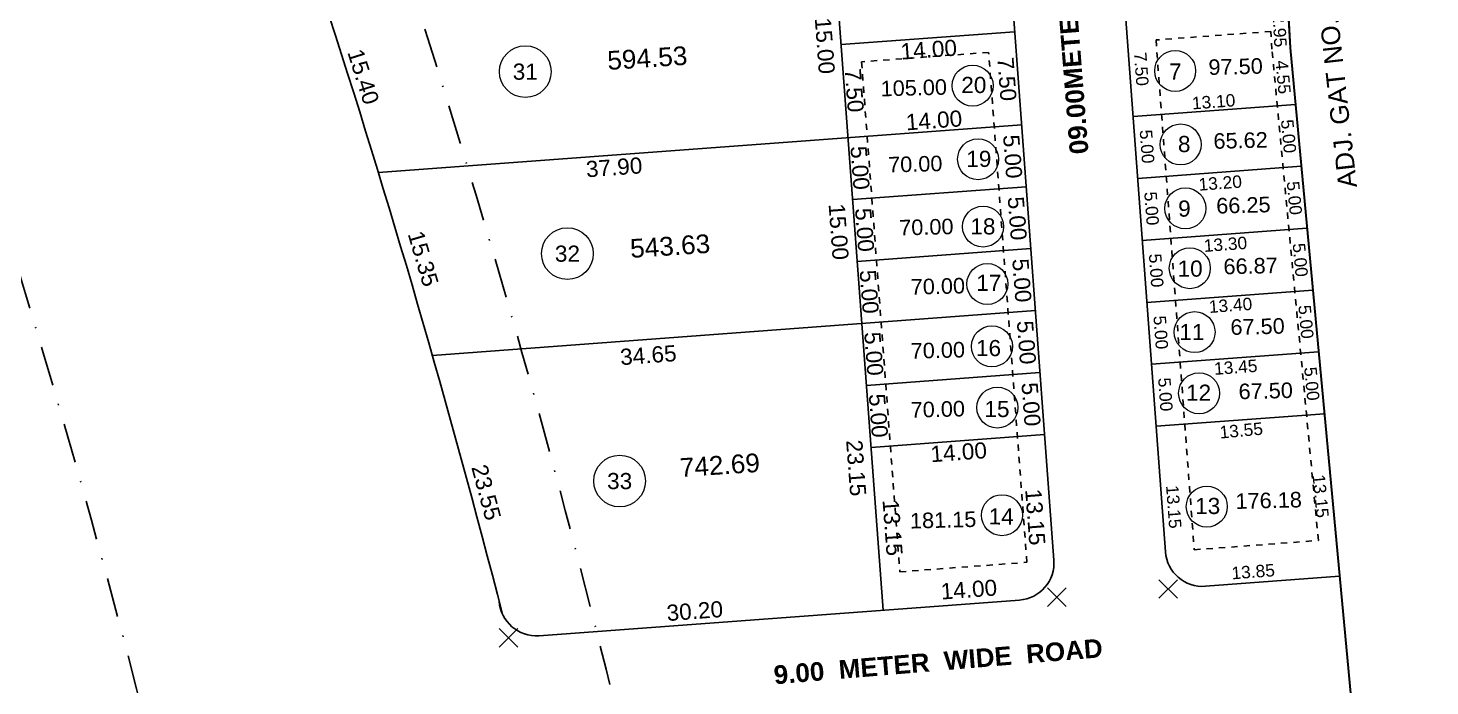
# Model space of a CAD drawing. Header units: millimetres. Extents: x 26213 to 35402, y -1028 to 2462.
# Drawn here: x 35287.1 to 35399.9, y 415.7 to 468.6 of the extents above; entities that cross this region are included whole.
import ezdxf
from ezdxf.enums import TextEntityAlignment as Align

# ---------------------------------------------------------------- set-up
doc = ezdxf.new("R2010")
doc.units = ezdxf.units.MM
doc.header["$PDMODE"] = 3
doc.header["$PDSIZE"] = 0.75
doc.linetypes.add('DASH', pattern=[1, 0.5, -0.5])
doc.linetypes.add('DASHDOT2', pattern=[12.7, 6.35, -3.175, 0, -3.175])
for name, color, linetype in [('adj. gat no', 76, 'Continuous'), ('AREA', 7, 'Continuous'), ('CENTER LINE', 225, 'Continuous'), ('DIMEMSION', 7, 'Continuous'), ('NUMBRING', 162, 'Continuous'), ('POINT', 190, 'Continuous'), ('ROAD', 7, 'Continuous')]:
    doc.layers.add(name, color=color, linetype=linetype)
for name, color, linetype, lineweight in [('CIRCLE', 197, 'Continuous', 30), ('DIM', 7, 'Continuous', 25), ('LAYOUT PLAN', 7, 'Continuous', 25)]:
    doc.layers.add(name, color=color, linetype=linetype, lineweight=lineweight)
doc.styles.get("Standard").update_dxf_attribs({"font": 'arial.ttf'})
doc.dimstyles.new('LAYOUT PLAN', dxfattribs={"dimtxt": 1.3, "dimasz": 1, "dimexe": 0.18, "dimexo": 0.0625, "dimgap": 0.09, "dimtad": 0, "dimrnd": 0.05, "dimzin": 0, "dimdsep": 46, "dimtxsty": 'Standard', "dimcen": 0, "dimse1": 1, "dimse2": 1, "dimsd1": 1, "dimsd2": 1, "dimadec": 0, "dimazin": 0, "dimtfac": 1, "dimtofl": 0, "dimtmove": 0, "dimatfit": 3, "dimfxl": 1, "dimtolj": 1, "dimtzin": 0, "dimarcsym": 0})

# ---------------------------------------------------------------- blocks, each defined once
blk = doc.blocks.new('*D3867')
at = {"layer": 'Defpoints', "color": 0}
for p in [(35388.46, 469.93), (35387.86, 466.96), (35388.62, 467)]:
    blk.add_point(p, dxfattribs=at)
at = {"layer": 'DIMEMSION', "color": 0, "insert": (35387.78, 468.42), "char_height": 1, "attachment_point": 5, "rotation": 273.1209}
blk.add_mtext('\\A1;2.95', dxfattribs=at)
blk = doc.blocks.new('*D3868')
at = {"layer": 'Defpoints', "color": 0}
for p in [(35388.62, 467), (35389.05, 462.46), (35388.27, 462.38)]:
    blk.add_point(p, dxfattribs=at)
at = {"layer": 'DIMEMSION', "color": 0, "insert": (35388.06, 464.65), "char_height": 1, "attachment_point": 5, "rotation": 275.3569}
blk.add_mtext('\\A1;4.55', dxfattribs=at)
blk = doc.blocks.new('*D3869')
at = {"layer": 'Defpoints', "color": 0}
for p in [(35389.05, 462.46), (35388.74, 457.4), (35389.51, 457.48)]:
    blk.add_point(p, dxfattribs=at)
at = {"layer": 'DIMEMSION', "color": 0, "insert": (35388.5, 459.89), "char_height": 1, "attachment_point": 5, "rotation": 275.3569}
blk.add_mtext('\\A1;5.00', dxfattribs=at)
blk = doc.blocks.new('*D3870')
at = {"layer": 'Defpoints', "color": 0}
for p in [(35389.51, 457.48), (35389.2, 452.43), (35389.98, 452.5)]:
    blk.add_point(p, dxfattribs=at)
at = {"layer": 'DIMEMSION', "color": 0, "insert": (35388.97, 454.92), "char_height": 1, "attachment_point": 5, "rotation": 275.3569}
blk.add_mtext('\\A1;5.00', dxfattribs=at)
blk = doc.blocks.new('*D3871')
at = {"layer": 'Defpoints', "color": 0}
for p in [(35389.98, 452.5), (35389.67, 447.45), (35390.45, 447.52)]:
    blk.add_point(p, dxfattribs=at)
at = {"layer": 'DIMEMSION', "color": 0, "insert": (35389.44, 449.94), "char_height": 1, "attachment_point": 5, "rotation": 275.3569}
blk.add_mtext('\\A1;5.00', dxfattribs=at)
blk = doc.blocks.new('*D3872')
at = {"layer": 'Defpoints', "color": 0}
for p in [(35390.45, 447.52), (35390.14, 442.47), (35390.91, 442.54)]:
    blk.add_point(p, dxfattribs=at)
at = {"layer": 'DIMEMSION', "color": 0, "insert": (35389.9, 444.96), "char_height": 1, "attachment_point": 5, "rotation": 275.3569}
blk.add_mtext('\\A1;5.00', dxfattribs=at)
blk = doc.blocks.new('*D3873')
at = {"layer": 'Defpoints', "color": 0}
for p in [(35390.91, 442.54), (35390.6, 437.49), (35391.38, 437.56)]:
    blk.add_point(p, dxfattribs=at)
at = {"layer": 'DIMEMSION', "color": 0, "insert": (35390.37, 439.98), "char_height": 1, "attachment_point": 5, "rotation": 275.3569}
blk.add_mtext('\\A1;5.00', dxfattribs=at)
blk = doc.blocks.new('*D3874')
at = {"layer": 'Defpoints', "color": 0}
for p in [(35389.05, 462.46), (35375.94, 462.18), (35375.99, 461.49)]:
    blk.add_point(p, dxfattribs=at)
at = {"layer": 'DIMEMSION', "color": 0, "insert": (35382.47, 462.67), "char_height": 1, "attachment_point": 5, "rotation": 4.2446}
blk.add_mtext('\\A1;13.10', dxfattribs=at)
blk = doc.blocks.new('*D3875')
at = {"layer": 'Defpoints', "color": 0}
for p in [(35389.51, 457.48), (35376.36, 456.5), (35389.58, 456.62)]:
    blk.add_point(p, dxfattribs=at)
at = {"layer": 'DIMEMSION', "color": 0, "insert": (35383, 456.13), "char_height": 1, "attachment_point": 5, "rotation": 4.2446}
blk.add_mtext('\\A1;13.20', dxfattribs=at)
blk = doc.blocks.new('*D3882')
at = {"layer": 'Defpoints', "color": 0}
for p in [(35389.98, 452.5), (35376.73, 451.52), (35390.04, 451.69)]:
    blk.add_point(p, dxfattribs=at)
at = {"layer": 'DIMEMSION', "color": 0, "insert": (35383.42, 451.2), "char_height": 1, "attachment_point": 5, "rotation": 4.2446}
blk.add_mtext('\\A1;13.30', dxfattribs=at)
blk = doc.blocks.new('*D3883')
at = {"layer": 'Defpoints', "color": 0}
for p in [(35390.45, 447.52), (35377.1, 446.53), (35377.16, 445.79)]:
    blk.add_point(p, dxfattribs=at)
at = {"layer": 'DIMEMSION', "color": 0, "insert": (35383.83, 446.29), "char_height": 1, "attachment_point": 5, "rotation": 4.2446}
blk.add_mtext('\\A1;13.40', dxfattribs=at)
blk = doc.blocks.new('*D3884')
at = {"layer": 'Defpoints', "color": 0}
for p in [(35390.91, 442.54), (35377.47, 441.54), (35390.97, 441.81)]:
    blk.add_point(p, dxfattribs=at)
at = {"layer": 'DIMEMSION', "color": 0, "insert": (35384.25, 441.31), "char_height": 1, "attachment_point": 5, "rotation": 4.2446}
blk.add_mtext('\\A1;13.45', dxfattribs=at)
blk = doc.blocks.new('*D3885')
at = {"layer": 'Defpoints', "color": 0}
for p in [(35391.35, 437.82), (35377.85, 436.56), (35391.45, 436.86)]:
    blk.add_point(p, dxfattribs=at)
at = {"layer": 'DIMEMSION', "color": 0, "insert": (35384.69, 436.22), "char_height": 1, "attachment_point": 5, "rotation": 5.3569}
blk.add_mtext('\\A1;13.55', dxfattribs=at)
blk = doc.blocks.new('*D3886')
at = {"layer": 'Defpoints', "color": 0}
for p in [(35377.85, 436.56), (35378.78, 436.63), (35378.82, 423.46)]:
    blk.add_point(p, dxfattribs=at)
at = {"layer": 'DIMEMSION', "color": 0, "insert": (35379.26, 430.08), "char_height": 1, "attachment_point": 5, "rotation": 274.2446}
blk.add_mtext('\\A1;13.15', dxfattribs=at)
blk = doc.blocks.new('*D3887')
at = {"layer": 'Defpoints', "color": 0}
for p in [(35377.47, 441.54), (35378.41, 441.61), (35377.85, 436.56)]:
    blk.add_point(p, dxfattribs=at)
at = {"layer": 'DIMEMSION', "color": 0, "insert": (35378.59, 439.12), "char_height": 1, "attachment_point": 5, "rotation": 274.2446}
blk.add_mtext('\\A1;5.00', dxfattribs=at)
blk = doc.blocks.new('*D3888')
at = {"layer": 'Defpoints', "color": 0}
for p in [(35377.1, 446.53), (35378.04, 446.6), (35377.47, 441.54)]:
    blk.add_point(p, dxfattribs=at)
at = {"layer": 'DIMEMSION', "color": 0, "insert": (35378.22, 444.11), "char_height": 1, "attachment_point": 5, "rotation": 274.2446}
blk.add_mtext('\\A1;5.00', dxfattribs=at)
blk = doc.blocks.new('*D3889')
at = {"layer": 'Defpoints', "color": 0}
for p in [(35376.73, 451.52), (35377.67, 451.58), (35377.1, 446.53)]:
    blk.add_point(p, dxfattribs=at)
at = {"layer": 'DIMEMSION', "color": 0, "insert": (35377.85, 449.09), "char_height": 1, "attachment_point": 5, "rotation": 274.2446}
blk.add_mtext('\\A1;5.00', dxfattribs=at)
blk = doc.blocks.new('*D3890')
at = {"layer": 'Defpoints', "color": 0}
for p in [(35376.36, 456.5), (35377.3, 456.57), (35376.73, 451.52)]:
    blk.add_point(p, dxfattribs=at)
at = {"layer": 'DIMEMSION', "color": 0, "insert": (35377.48, 454.08), "char_height": 1, "attachment_point": 5, "rotation": 274.2446}
blk.add_mtext('\\A1;5.00', dxfattribs=at)
blk = doc.blocks.new('*D3891')
at = {"layer": 'Defpoints', "color": 0}
for p in [(35375.99, 461.49), (35376.93, 461.56), (35376.36, 456.5)]:
    blk.add_point(p, dxfattribs=at)
at = {"layer": 'DIMEMSION', "color": 0, "insert": (35377.11, 459.06), "char_height": 1, "attachment_point": 5, "rotation": 274.2446}
blk.add_mtext('\\A1;5.00', dxfattribs=at)
blk = doc.blocks.new('*D3892')
at = {"layer": 'Defpoints', "color": 0}
for p in [(35375.44, 468.97), (35376.37, 469.04), (35375.99, 461.49)]:
    blk.add_point(p, dxfattribs=at)
at = {"layer": 'DIMEMSION', "color": 0, "insert": (35376.65, 465.3), "char_height": 1, "attachment_point": 5, "rotation": 274.2446}
blk.add_mtext('\\A1;7.50', dxfattribs=at)
blk = doc.blocks.new('*D3905')
at = {"layer": 'Defpoints', "color": 0}
for p in [(35365.91, 475.78), (35365.56, 468.23), (35366.46, 468.3)]:
    blk.add_point(p, dxfattribs=at)
at = {"layer": 'DIMEMSION', "color": 0, "insert": (35365.28, 471.97), "char_height": 1.3, "attachment_point": 5, "rotation": 274.2446}
blk.add_mtext('\\A1;7.50', dxfattribs=at)
blk = doc.blocks.new('*D3906')
at = {"layer": 'Defpoints', "color": 0}
for p in [(35366.46, 468.3), (35366.11, 460.75), (35367.02, 460.82)]:
    blk.add_point(p, dxfattribs=at)
at = {"layer": 'DIMEMSION', "color": 0, "insert": (35365.84, 464.49), "char_height": 1.3, "attachment_point": 5, "rotation": 274.2446}
blk.add_mtext('\\A1;7.50', dxfattribs=at)
blk = doc.blocks.new('*D3907')
at = {"layer": 'Defpoints', "color": 0}
for p in [(35367.02, 460.82), (35366.48, 455.77), (35367.39, 455.84)]:
    blk.add_point(p, dxfattribs=at)
at = {"layer": 'DIMEMSION', "color": 0, "insert": (35366.3, 458.26), "char_height": 1.3, "attachment_point": 5, "rotation": 274.2446}
blk.add_mtext('\\A1;5.00', dxfattribs=at)
blk = doc.blocks.new('*D3908')
at = {"layer": 'Defpoints', "color": 0}
for p in [(35367.39, 455.84), (35366.85, 450.78), (35367.76, 450.85)]:
    blk.add_point(p, dxfattribs=at)
at = {"layer": 'DIMEMSION', "color": 0, "insert": (35366.67, 453.28), "char_height": 1.3, "attachment_point": 5, "rotation": 274.2446}
blk.add_mtext('\\A1;5.00', dxfattribs=at)
blk = doc.blocks.new('*D3909')
at = {"layer": 'Defpoints', "color": 0}
for p in [(35367.76, 450.85), (35367.22, 445.8), (35368.13, 445.86)]:
    blk.add_point(p, dxfattribs=at)
at = {"layer": 'DIMEMSION', "color": 0, "insert": (35367.04, 448.29), "char_height": 1.3, "attachment_point": 5, "rotation": 274.2446}
blk.add_mtext('\\A1;5.00', dxfattribs=at)
blk = doc.blocks.new('*D3910')
at = {"layer": 'Defpoints', "color": 0}
for p in [(35368.13, 445.86), (35367.59, 440.81), (35368.5, 440.88)]:
    blk.add_point(p, dxfattribs=at)
at = {"layer": 'DIMEMSION', "color": 0, "insert": (35367.41, 443.3), "char_height": 1.3, "attachment_point": 5, "rotation": 274.2446}
blk.add_mtext('\\A1;5.00', dxfattribs=at)
blk = doc.blocks.new('*D3911')
at = {"layer": 'Defpoints', "color": 0}
for p in [(35368.5, 440.88), (35367.96, 435.82), (35368.87, 435.89)]:
    blk.add_point(p, dxfattribs=at)
at = {"layer": 'DIMEMSION', "color": 0, "insert": (35367.78, 438.32), "char_height": 1.3, "attachment_point": 5, "rotation": 274.2446}
blk.add_mtext('\\A1;5.00', dxfattribs=at)
blk = doc.blocks.new('*D3912')
at = {"layer": 'Defpoints', "color": 0}
for p in [(35355.32, 439.9), (35354.54, 439.84), (35354.91, 434.85)]:
    blk.add_point(p, dxfattribs=at)
at = {"layer": 'DIMEMSION', "color": 0, "insert": (35355.5, 437.41), "char_height": 1.3, "attachment_point": 5, "rotation": 274.2446}
blk.add_mtext('\\A1;5.00', dxfattribs=at)
blk = doc.blocks.new('*D3913')
at = {"layer": 'Defpoints', "color": 0}
for p in [(35354.17, 444.83), (35354.95, 444.88), (35354.54, 439.84)]:
    blk.add_point(p, dxfattribs=at)
at = {"layer": 'DIMEMSION', "color": 0, "insert": (35355.13, 442.39), "char_height": 1.3, "attachment_point": 5, "rotation": 274.2446}
blk.add_mtext('\\A1;5.00', dxfattribs=at)
blk = doc.blocks.new('*D3914')
at = {"layer": 'Defpoints', "color": 0}
for p in [(35353.8, 449.81), (35354.58, 449.87), (35354.17, 444.83)]:
    blk.add_point(p, dxfattribs=at)
at = {"layer": 'DIMEMSION', "color": 0, "insert": (35354.76, 447.38), "char_height": 1.3, "attachment_point": 5, "rotation": 274.2446}
blk.add_mtext('\\A1;5.00', dxfattribs=at)
blk = doc.blocks.new('*D3915')
at = {"layer": 'Defpoints', "color": 0}
for p in [(35353.43, 454.8), (35354.21, 454.86), (35353.8, 449.81)]:
    blk.add_point(p, dxfattribs=at)
at = {"layer": 'DIMEMSION', "color": 0, "insert": (35354.39, 452.36), "char_height": 1.3, "attachment_point": 5, "rotation": 274.2446}
blk.add_mtext('\\A1;5.00', dxfattribs=at)
blk = doc.blocks.new('*D3916')
at = {"layer": 'Defpoints', "color": 0}
for p in [(35353.06, 459.79), (35353.84, 459.84), (35353.43, 454.8)]:
    blk.add_point(p, dxfattribs=at)
at = {"layer": 'DIMEMSION', "color": 0, "insert": (35354.02, 457.35), "char_height": 1.3, "attachment_point": 5, "rotation": 274.2446}
blk.add_mtext('\\A1;5.00', dxfattribs=at)
blk = doc.blocks.new('*D3917')
at = {"layer": 'Defpoints', "color": 0}
for p in [(35352.5, 467.27), (35353.28, 467.32), (35353.06, 459.79)]:
    blk.add_point(p, dxfattribs=at)
at = {"layer": 'DIMEMSION', "color": 0, "insert": (35353.56, 463.58), "char_height": 1.3, "attachment_point": 5, "rotation": 274.2446}
blk.add_mtext('\\A1;7.50', dxfattribs=at)
blk = doc.blocks.new('*D3918')
at = {"layer": 'Defpoints', "color": 0}
for p in [(35352.73, 474.8), (35352.73, 474.8), (35352.5, 467.27)]:
    blk.add_point(p, dxfattribs=at)
at = {"layer": 'DIMEMSION', "color": 0, "insert": (35353, 471.06), "char_height": 1.3, "attachment_point": 5, "rotation": 274.2446}
blk.add_mtext('\\A1;7.50', dxfattribs=at)
blk = doc.blocks.new('*D3927')
at = {"layer": 'Defpoints', "color": 0}
for p in [(35366.46, 468.3), (35352.5, 467.27), (35366.53, 467.38)]:
    blk.add_point(p, dxfattribs=at)
at = {"layer": 'DIMEMSION', "color": 0, "insert": (35359.55, 466.86), "char_height": 1.3, "attachment_point": 5, "rotation": 4.2446}
blk.add_mtext('\\A1;14.00', dxfattribs=at)
blk = doc.blocks.new('*D3928')
at = {"layer": 'Defpoints', "color": 0}
for p in [(35366.96, 461.68), (35367.02, 460.82), (35353.06, 459.79)]:
    blk.add_point(p, dxfattribs=at)
at = {"layer": 'DIMEMSION', "color": 0, "insert": (35359.97, 461.17), "char_height": 1.3, "attachment_point": 5, "rotation": 4.2446}
blk.add_mtext('\\A1;14.00', dxfattribs=at)
blk = doc.blocks.new('*D3940')
at = {"layer": 'Defpoints', "color": 0}
for p in [(35354.17, 444.83), (35354.26, 443.56), (35319.62, 442.26)]:
    blk.add_point(p, dxfattribs=at)
at = {"layer": 'DIMEMSION', "color": 0, "insert": (35336.99, 442.28), "char_height": 1.3, "attachment_point": 5, "rotation": 4.2446}
blk.add_mtext('\\A1;34.65', dxfattribs=at)
blk = doc.blocks.new('*D3941')
at = {"layer": 'Defpoints', "color": 0}
for p in [(35353.06, 459.79), (35315.27, 456.98), (35315.35, 455.98)]:
    blk.add_point(p, dxfattribs=at)
at = {"layer": 'DIMEMSION', "color": 0, "insert": (35334.24, 457.39), "char_height": 1.3, "attachment_point": 5, "rotation": 4.2446}
blk.add_mtext('\\A1;37.90', dxfattribs=at)
blk = doc.blocks.new('*D3949')
at = {"layer": 'Defpoints', "color": 0}
for p in [(35351.95, 474.74), (35351.74, 459.69), (35353.06, 459.79)]:
    blk.add_point(p, dxfattribs=at)
at = {"layer": 'DIMEMSION', "color": 0, "insert": (35351.19, 467.17), "char_height": 1.3, "attachment_point": 5, "rotation": 274.2446}
blk.add_mtext('\\A1;15.00', dxfattribs=at)
blk = doc.blocks.new('*D3950')
at = {"layer": 'Defpoints', "color": 0}
for p in [(35353.06, 459.79), (35352.85, 444.73), (35354.17, 444.83)]:
    blk.add_point(p, dxfattribs=at)
at = {"layer": 'DIMEMSION', "color": 0, "insert": (35352.3, 452.21), "char_height": 1.3, "attachment_point": 5, "rotation": 274.2446}
blk.add_mtext('\\A1;15.00', dxfattribs=at)
blk = doc.blocks.new('*D3951')
at = {"layer": 'Defpoints', "color": 0}
for p in [(35354.17, 444.83), (35354.56, 421.66), (35355.88, 421.76)]:
    blk.add_point(p, dxfattribs=at)
at = {"layer": 'DIMEMSION', "color": 0, "insert": (35353.71, 433.2), "char_height": 1.3, "attachment_point": 5, "rotation": 274.2446}
blk.add_mtext('\\A1;23.15', dxfattribs=at)
blk = doc.blocks.new('*D3952')
at = {"layer": 'Defpoints', "color": 0}
for p in [(35319.62, 442.26), (35320.89, 442.6), (35325.74, 419.53)]:
    blk.add_point(p, dxfattribs=at)
at = {"layer": 'DIMEMSION', "color": 0, "insert": (35323.95, 431.24), "char_height": 1.3, "attachment_point": 5, "rotation": 285.0766}
blk.add_mtext('\\A1;23.55', dxfattribs=at)
blk = doc.blocks.new('*D3953')
at = {"layer": 'Defpoints', "color": 0}
for p in [(35315.27, 456.98), (35316.7, 457.4), (35319.62, 442.26)]:
    blk.add_point(p, dxfattribs=at)
at = {"layer": 'DIMEMSION', "color": 0, "insert": (35318.88, 450.04), "char_height": 1.3, "attachment_point": 5, "rotation": 286.4488}
blk.add_mtext('\\A1;15.35', dxfattribs=at)
blk = doc.blocks.new('*D3954')
at = {"layer": 'Defpoints', "color": 0}
for p in [(35310.63, 471.68), (35311.73, 472.03), (35315.27, 456.98)]:
    blk.add_point(p, dxfattribs=at)
at = {"layer": 'DIMEMSION', "color": 0, "insert": (35314.06, 464.68), "char_height": 1.3, "attachment_point": 5, "rotation": 287.534}
blk.add_mtext('\\A1;15.40', dxfattribs=at)
blk = doc.blocks.new('*D3960')
at = {"layer": 'Defpoints', "color": 0}
for p in [(35392.54, 425.37), (35392.61, 424.49), (35378.82, 423.46)]:
    blk.add_point(p, dxfattribs=at)
at = {"layer": 'DIMEMSION', "color": 0, "insert": (35385.65, 424.86), "char_height": 1, "attachment_point": 5, "rotation": 4.2446}
blk.add_mtext('\\A1;13.85', dxfattribs=at)
blk = doc.blocks.new('*D3961')
at = {"layer": 'Defpoints', "color": 0}
for p in [(35354.91, 434.85), (35357.12, 421.85), (35355.88, 421.76)]:
    blk.add_point(p, dxfattribs=at)
at = {"layer": 'DIMEMSION', "color": 0, "insert": (35356.64, 428.4), "char_height": 1.3, "attachment_point": 5, "rotation": 274.2446}
blk.add_mtext('\\A1;13.15', dxfattribs=at)
blk = doc.blocks.new('*D3962')
at = {"layer": 'Defpoints', "color": 0}
for p in [(35368.87, 435.89), (35368.61, 422.71), (35369.86, 422.8)]:
    blk.add_point(p, dxfattribs=at)
at = {"layer": 'DIMEMSION', "color": 0, "insert": (35368.12, 429.25), "char_height": 1.3, "attachment_point": 5, "rotation": 274.3106}
blk.add_mtext('\\A1;13.15', dxfattribs=at)
blk = doc.blocks.new('*D3963')
at = {"layer": 'Defpoints', "color": 0}
for p in [(35369.77, 423.94), (35369.86, 422.8), (35355.88, 421.76)]:
    blk.add_point(p, dxfattribs=at)
at = {"layer": 'DIMEMSION', "color": 0, "insert": (35362.78, 423.42), "char_height": 1.3, "attachment_point": 5, "rotation": 4.2446}
blk.add_mtext('\\A1;14.00', dxfattribs=at)
blk = doc.blocks.new('*D3964')
at = {"layer": 'Defpoints', "color": 0}
for p in [(35368.87, 435.89), (35354.91, 434.85), (35368.94, 434.99)]:
    blk.add_point(p, dxfattribs=at)
at = {"layer": 'DIMEMSION', "color": 0, "insert": (35361.96, 434.47), "char_height": 1.3, "attachment_point": 5, "rotation": 4.2446}
blk.add_mtext('\\A1;14.00', dxfattribs=at)
blk = doc.blocks.new('*D3965')
at = {"layer": 'Defpoints', "color": 0}
for p in [(35390.47, 437.48), (35391.38, 437.56), (35392.61, 424.49)]:
    blk.add_point(p, dxfattribs=at)
at = {"layer": 'DIMEMSION', "color": 0, "insert": (35391.08, 430.94), "char_height": 1, "attachment_point": 5, "rotation": 275.3569}
blk.add_mtext('\\A1;13.15', dxfattribs=at)
blk = doc.blocks.new('*D3966')
at = {"layer": 'Defpoints', "color": 0}
for p in [(35355.8, 422.81), (35355.88, 421.76), (35325.74, 419.53)]:
    blk.add_point(p, dxfattribs=at)
at = {"layer": 'DIMEMSION', "color": 0, "insert": (35340.73, 421.69), "char_height": 1.3, "attachment_point": 5, "rotation": 4.2446}
blk.add_mtext('\\A1;30.20', dxfattribs=at)

msp = doc.modelspace()

# ---------------------------------------------------------------- linework, layer by layer
at = {"layer": 'CENTER LINE', "color": 5, "linetype": 'DASHDOT2', "ltscale": 0.5}
msp.add_arc((34538.683, 219.698), 782.031, 4.538707, 26.507549, dxfattribs=at)
at = {"layer": 'CENTER LINE', "color": 1, "linetype": 'DASHDOT2', "ltscale": 0.5}
msp.add_arc((34538.683, 219.698), 819.031, 3.474656, 23.176283, dxfattribs=at)
at = {"layer": 'CIRCLE', "linetype": 'Continuous', "lineweight": 15}
for centre, radius in [((35327.093, 465.091), 2.08), ((35379.376, 465.146), 1.648), ((35363.08, 463.962), 1.648), ((35379.815, 459.231), 1.648), ((35363.52, 458.045), 1.648), ((35380.197, 454.089), 1.648), ((35363.922, 452.625), 1.648), ((35330.483, 450.448), 2.08), ((35380.554, 449.274), 1.648), ((35364.265, 448.005), 1.648), ((35380.936, 444.133), 1.648), ((35364.637, 442.986), 1.648), ((35381.301, 439.212), 1.648), ((35365.071, 438.065), 1.648), ((35334.683, 432.151), 2.08), ((35365.44, 429.404), 1.648), ((35381.923, 430.093), 1.648)]:
    msp.add_circle(centre, radius, dxfattribs=at)
at = {"layer": 'DIM', "color": 252, "linetype": 'DASH', "lineweight": 25, "true_color": 0x939598}
msp.add_lwpolyline([(35377.835, 467.641), (35380.908, 426.62), (35390.898, 427.369), (35387.165, 466.889), (35387.085, 468.328), (35377.835, 467.641)], dxfattribs=at)
msp.add_lwpolyline([(35364.372, 466.642), (35354.15, 465.883), (35357.224, 424.846), (35367.446, 425.612), (35364.372, 466.642)], close=True, dxfattribs=at)
at = {"layer": 'LAYOUT PLAN', "lineweight": 25}
for p, q in [((35385.291, 528.044), (35388.619, 466.998)), ((35388.619, 466.998), (35395.102, 397.864))]:
    msp.add_line(p, q, dxfattribs=at)
at = {"layer": 'LAYOUT PLAN', "ltscale": 2}
for p, q in [((35348.514, 521.001), (35355.88, 421.763)), ((35375.995, 461.488), (35389.045, 462.457)), ((35376.365, 456.502), (35389.512, 457.478)), ((35376.735, 451.516), (35389.979, 452.498)), ((35377.105, 446.529), (35390.446, 447.519)), ((35319.618, 442.263), (35368.13, 445.863)), ((35377.475, 441.543), (35390.913, 442.54)), ((35354.538, 439.841), (35368.5, 440.877)), ((35377.845, 436.557), (35391.379, 437.561)), ((35354.908, 434.854), (35368.87, 435.891))]:
    msp.add_line(p, q, dxfattribs=at)
at = {"layer": 'LAYOUT PLAN'}
for p, q in [((35362.778, 517.971), (35369.619, 425.791)), ((35371.865, 517.127), (35378.595, 426.457)), ((35352.503, 467.265), (35366.464, 468.301)), ((35315.273, 456.981), (35367.019, 460.822)), ((35353.428, 454.799), (35367.389, 455.836)), ((35353.798, 449.813), (35367.759, 450.849)), ((35381.808, 423.687), (35392.605, 424.488)), ((35328.2, 419.708), (35366.85, 422.577))]:
    msp.add_line(p, q, dxfattribs=at)
at = {"layer": 'LAYOUT PLAN', "color": 1, "lineweight": 30}
msp.add_lwpolyline([(35193.979, 374.488), (35179.023, 374.069), (35178.085, 408.899), (35174.469, 539.335), (35385.291, 528.044), (35388.619, 466.998), (35395.102, 397.864), (35399.876, 305.304), (35219.072, 292.694), (35217.131, 362.705), (35194.327, 362.065), (35193.979, 374.488)], close=True, dxfattribs=at)
at = {"layer": 'LAYOUT PLAN'}
msp.add_lwpolyline([(35325.253, 421.446, 0.0318436), (35293.266, 519.698, -0.5471832), (35296.214, 523.802), (35360.248, 520.372)], format="xyb", dxfattribs=at)
for centre, start, end in [((35381.586, 426.679), 184.24464, 274.24464), ((35366.628, 425.569), 274.24464, 4.24464)]:
    msp.add_arc(centre, 3, start, end, dxfattribs=at)
at = {"layer": 'LAYOUT PLAN', "ltscale": 2}
msp.add_arc((35327.978, 422.7), 3, 184.24464, 274.24464, dxfattribs=at)
at = {"layer": 'POINT'}
for p in [(35378.817, 423.465), (35369.856, 422.8), (35325.743, 419.526)]:
    msp.add_point(p, dxfattribs=at)

# ---------------------------------------------------------------- texts
at = {"layer": 'adj. gat no', "insert": (35394.005, 449.161), "char_height": 1.5, "width": 31.5218, "attachment_point": 4, "rotation": 96.34373}
msp.add_mtext('\\pi6.6166;ADJ. GAT NO. 38/2 ', dxfattribs=at)
at = {"layer": 'AREA'}
for s, height, rotation, p in [('594.53', 1.5096, 3.72955, (35336.909, 466.19)), ('97.50', 1.25, 1.49351, (35384.24, 465.501)), ('105.00', 1.25, 1.49351, (35358.347, 463.795)), ('65.62', 1.25, 1.49351, (35384.639, 459.559)), ('70.00', 1.25, 1.49351, (35358.467, 457.658)), ('66.25', 1.25, 1.49351, (35384.865, 454.353)), ('70.00', 1.25, 1.49351, (35359.358, 452.589)), ('543.63', 1.5096, 3.72955, (35338.744, 451.063)), ('66.87', 1.25, 1.49351, (35385.445, 449.46)), ('70.00', 1.25, 1.49351, (35360.286, 447.825)), ('67.50', 1.25, 1.49351, (35386.006, 444.586)), ('70.00', 1.25, 1.49351, (35360.282, 442.675)), ('67.50', 1.25, 1.49351, (35386.66, 439.411)), ('70.00', 1.25, 1.49351, (35360.279, 437.93)), ('742.69', 1.5096, 3.72955, (35342.744, 433.434)), ('176.18', 1.25, 1.49351, (35386.899, 430.597)), ('181.15', 1.25, 1.49351, (35360.71, 429.021))]:
    msp.add_text(s, height=height, rotation=rotation, dxfattribs=at).set_placement(p, align=Align.MIDDLE_CENTER)
at = {"layer": 'NUMBRING', "color": 7}
for s, p in [('31', (35327.093, 465.091)), ('20', (35363.18, 464.02)), ('7', (35379.39, 465.097)), ('8', (35380.106, 459.27)), ('19', (35363.579, 458.074)), ('9', (35380.12, 454.074)), ('18', (35363.909, 452.644)), ('32', (35330.483, 450.448)), ('10', (35380.579, 449.245)), ('17', (35364.384, 448.1)), ('11', (35380.725, 444.139)), ('16', (35364.363, 442.851)), ('12', (35381.259, 439.27)), ('15', (35365.041, 437.939)), ('33', (35334.683, 432.151)), ('14', (35365.383, 429.305)), ('13', (35381.994, 430.149))]:
    msp.add_text(s, height=1.3, rotation=359.96079, dxfattribs=at).set_placement(p, align=Align.MIDDLE)
at = {"layer": 'ROAD', "char_height": 1.5, "attachment_point": 4}
for s, insert, width, rotation in [('\\pi31.747;{\\fArial|b1|i0|c0|p34;09.00METER WIDE ROAD}', (35374.165, 426.804), 88.68548, 94.50165), ('\\pi15.114;{\\fArial|b1|i0|c0|p34;9.00  METER  WIDE  ROAD}', (35332.021, 415.283), 56.60363, 4.7359)]:
    msp.add_mtext(s, dxfattribs=dict(at, insert=insert, width=width, rotation=rotation))

# ---------------------------------------------------------------- dimensions: what is measured, and where the dimension line sits
at = {"layer": 'DIMEMSION'}
for base, p1, p2, angle, override, picture, middle in [((35365.558, 468.234), (35365.909, 475.781), (35366.464, 468.301), 94.24464, {"dimfxl": 0.1, "dimfxlon": 1}, '*D3905', (35365.281, 471.974)), ((35351.741, 459.688), (35351.947, 474.745), (35353.058, 459.786), 94.24464, {"dimtmove": 1, "dimfxl": 0.1, "dimfxlon": 1}, '*D3949', (35351.185, 467.167)), ((35352.727, 474.802), (35352.503, 467.265), (35352.727, 474.802), 274.24464, {"dimfxl": 0.1, "dimfxlon": 1}, '*D3918', (35353.005, 471.063)), ((35366.114, 460.755), (35366.464, 468.301), (35367.019, 460.822), 94.24464, {"dimfxl": 0.1, "dimfxlon": 1}, '*D3906', (35365.836, 464.494)), ((35376.374, 469.037), (35375.995, 461.488), (35375.44, 468.968), 274.24464, {"dimtxt": 1, "dimtmove": 1, "dimfxl": 0.1, "dimfxlon": 1}, '*D3892', (35376.651, 465.297)), ((35353.282, 467.323), (35353.058, 459.786), (35352.503, 467.265), 274.24464, {"dimfxl": 0.1, "dimfxlon": 1}, '*D3917', (35353.56, 463.583)), ((35388.736, 457.405), (35389.045, 462.457), (35389.512, 457.478), 95.3569, {"dimtxt": 1, "dimtmove": 1, "dimfxl": 0.1, "dimfxlon": 1}, '*D3869', (35388.502, 459.894)), ((35376.929, 461.557), (35376.365, 456.502), (35375.995, 461.488), 274.24464, {"dimtxt": 1, "dimtmove": 1, "dimfxl": 0.1, "dimfxlon": 1}, '*D3891', (35377.114, 459.064)), ((35366.484, 455.768), (35367.019, 460.822), (35367.389, 455.836), 94.24464, {"dimfxl": 0.1, "dimfxlon": 1}, '*D3907', (35366.299, 458.262)), ((35352.851, 444.729), (35353.058, 459.786), (35354.168, 444.827), 94.24464, {"dimtmove": 1, "dimfxl": 0.1, "dimfxlon": 1}, '*D3950', (35352.296, 452.209)), ((35353.837, 459.844), (35353.428, 454.799), (35353.058, 459.786), 274.24464, {"dimfxl": 0.1, "dimfxlon": 1}, '*D3916', (35354.022, 457.35)), ((35389.202, 452.426), (35389.512, 457.478), (35389.979, 452.498), 95.3569, {"dimtxt": 1, "dimtmove": 1, "dimfxl": 0.1, "dimfxlon": 1}, '*D3870', (35388.969, 454.915)), ((35366.854, 450.782), (35367.389, 455.836), (35367.759, 450.849), 94.24464, {"dimfxl": 0.1, "dimfxlon": 1}, '*D3908', (35366.669, 453.275)), ((35377.299, 456.571), (35376.735, 451.516), (35376.365, 456.502), 274.24464, {"dimtxt": 1, "dimtmove": 1, "dimfxl": 0.1, "dimfxlon": 1}, '*D3890', (35377.484, 454.078)), ((35354.207, 454.857), (35353.798, 449.813), (35353.428, 454.799), 274.24464, {"dimfxl": 0.1, "dimfxlon": 1}, '*D3915', (35354.392, 452.364)), ((35389.669, 447.447), (35389.979, 452.498), (35390.446, 447.519), 95.3569, {"dimtxt": 1, "dimtmove": 1, "dimfxl": 0.1, "dimfxlon": 1}, '*D3871', (35389.436, 449.936)), ((35377.669, 451.585), (35377.105, 446.529), (35376.735, 451.516), 274.24464, {"dimtxt": 1, "dimtmove": 1, "dimfxl": 0.1, "dimfxlon": 1}, '*D3889', (35377.854, 449.092)), ((35367.224, 445.796), (35367.759, 450.849), (35368.13, 445.863), 94.24464, {"dimfxl": 0.1, "dimfxlon": 1}, '*D3909', (35367.039, 448.289)), ((35354.577, 449.871), (35354.168, 444.827), (35353.798, 449.813), 274.24464, {"dimfxl": 0.1, "dimfxlon": 1}, '*D3914', (35354.762, 447.378)), ((35390.136, 442.467), (35390.446, 447.519), (35390.913, 442.54), 95.3569, {"dimtxt": 1, "dimtmove": 1, "dimfxl": 0.1, "dimfxlon": 1}, '*D3872', (35389.903, 444.957)), ((35367.594, 440.81), (35368.13, 445.863), (35368.5, 440.877), 94.24464, {"dimfxl": 0.1, "dimfxlon": 1}, '*D3910', (35367.409, 443.303)), ((35378.039, 446.599), (35377.475, 441.543), (35377.105, 446.529), 274.24464, {"dimtxt": 1, "dimtmove": 1, "dimfxl": 0.1, "dimfxlon": 1}, '*D3888', (35378.224, 444.105)), ((35354.563, 421.665), (35354.168, 444.827), (35355.88, 421.763), 94.24464, {"dimtmove": 1, "dimfxl": 0.1, "dimfxlon": 1}, '*D3951', (35353.707, 433.197)), ((35354.948, 444.885), (35354.538, 439.841), (35354.168, 444.827), 274.24464, {"dimfxl": 0.1, "dimfxlon": 1}, '*D3913', (35355.133, 442.392)), ((35390.603, 437.488), (35390.913, 442.54), (35391.379, 437.561), 95.3569, {"dimtxt": 1, "dimtmove": 1, "dimfxl": 0.1, "dimfxlon": 1}, '*D3873', (35390.37, 439.978)), ((35378.409, 441.612), (35377.845, 436.557), (35377.475, 441.543), 274.24464, {"dimtxt": 1, "dimtmove": 1, "dimfxl": 0.1, "dimfxlon": 1}, '*D3887', (35378.594, 439.119)), ((35355.318, 439.898), (35354.908, 434.854), (35354.538, 439.841), 274.24464, {"dimfxl": 0.1, "dimfxlon": 1}, '*D3912', (35355.503, 437.405)), ((35367.964, 435.823), (35368.5, 440.877), (35368.87, 435.891), 94.24464, {"dimfxl": 0.1, "dimfxlon": 1}, '*D3911', (35367.779, 438.316)), ((35378.779, 436.626), (35378.817, 423.465), (35377.845, 436.557), 274.24464, {"dimtxt": 1, "dimtmove": 1, "dimfxl": 0.1, "dimfxlon": 1}, '*D3886', (35379.265, 430.08))]:
    dim = msp.add_linear_dim(base=base, p1=p1, p2=p2, angle=angle, dimstyle='LAYOUT PLAN', override=override, dxfattribs=at)
    dim.commit()
    dim.dimension.update_dxf_attribs({"geometry": picture, "text_midpoint": middle})
for p1, p2, distance, override, picture, middle in [((35315.273, 456.981), (35310.629, 471.678), -1.16, {"dimfxl": 0.1, "dimfxlon": 1}, '*D3954', (35314.057, 464.679)), ((35352.503, 467.265), (35366.464, 468.301), -0.928, {"dimfxl": 0.1, "dimfxlon": 1}, '*D3927', (35359.552, 466.858)), ((35388.619, 466.998), (35389.045, 462.457), -0.78, {"dimtxt": 1, "dimtmove": 1, "dimfxl": 0.1, "dimfxlon": 1}, '*D3868', (35388.056, 464.655)), ((35389.045, 462.457), (35375.995, 461.488), -0.698, {"dimtxt": 1, "dimtmove": 1, "dimfxl": 0.1, "dimfxlon": 1}, '*D3874', (35382.468, 462.668)), ((35353.058, 459.786), (35367.019, 460.822), 0.865, {"dimfxl": 0.1, "dimfxlon": 1}, '*D3928', (35359.975, 461.166)), ((35353.058, 459.786), (35315.273, 456.981), 1, {"dimfxl": 0.1, "dimfxlon": 1}, '*D3941', (35334.239, 457.387)), ((35319.618, 442.263), (35315.273, 456.981), -1.494, {"dimfxl": 0.1, "dimfxlon": 1}, '*D3953', (35318.878, 450.045)), ((35376.365, 456.502), (35389.512, 457.478), -0.858, {"dimtxt": 1, "dimtmove": 1, "dimfxl": 0.1, "dimfxlon": 1}, '*D3875', (35383.002, 456.134)), ((35376.735, 451.516), (35389.979, 452.498), -0.811, {"dimtxt": 1, "dimtmove": 1, "dimfxl": 0.1, "dimfxlon": 1}, '*D3882', (35383.417, 451.198)), ((35390.446, 447.519), (35377.105, 446.529), 0.738, {"dimtxt": 1, "dimtmove": 1, "dimfxl": 0.1, "dimfxlon": 1}, '*D3883', (35383.83, 446.288)), ((35319.6181, 442.2626), (35354.168, 444.8269), -1.2712, {"dimfxl": 0.1, "dimfxlon": 1}, '*D3940', (35336.9871, 442.2771)), ((35325.743, 419.526), (35319.618, 442.263), -1.314, {"dimfxl": 0.1, "dimfxlon": 1}, '*D3952', (35323.949, 431.236)), ((35377.475, 441.543), (35390.913, 442.54), -0.733, {"dimtxt": 1, "dimtmove": 1, "dimfxl": 0.1, "dimfxlon": 1}, '*D3884', (35384.248, 441.31)), ((35377.845, 436.557), (35391.355, 437.823), -0.971, {"dimtxt": 1, "dimtmove": 1, "dimfxl": 0.1, "dimfxlon": 1}, '*D3885', (35384.691, 436.224)), ((35392.605, 424.488), (35391.379, 437.561), 0.914, {"dimtxt": 1, "dimtmove": 1, "dimfxl": 0.1, "dimfxlon": 1}, '*D3965', (35391.082, 430.939)), ((35354.908, 434.854), (35368.87, 435.891), -0.903, {"dimfxl": 0.1, "dimfxlon": 1}, '*D3964', (35361.956, 434.472)), ((35368.87, 435.891), (35369.856, 422.8), -1.245, {"dimfxl": 0.1, "dimfxlon": 1}, '*D3962', (35368.121, 429.252)), ((35354.908, 434.854), (35355.88, 421.763), 1.245, {"dimfxl": 0.1, "dimfxlon": 1}, '*D3961', (35356.635, 428.401)), ((35378.817, 423.465), (35392.605, 424.488), 0.885, {"dimtxt": 1, "dimtmove": 1, "dimfxl": 0.1, "dimfxlon": 1}, '*D3960', (35385.645, 424.859)), ((35355.8798, 421.7626), (35369.8564, 422.7999), 1.1396, {"dimfxl": 0.1, "dimfxlon": 1}, '*D3963', (35362.7837, 423.4177)), ((35325.743, 419.526), (35355.88, 421.763), 1.046, {"dimfxl": 0.1, "dimfxlon": 1}, '*D3966', (35340.734, 421.687))]:
    dim = msp.add_aligned_dim(p1=p1, p2=p2, distance=distance, dimstyle='LAYOUT PLAN', override=override, dxfattribs=at)
    dim.commit()
    dim.dimension.update_dxf_attribs({"geometry": picture, "text_midpoint": middle})
dim = msp.add_linear_dim(base=(35387.859, 466.957), p1=(35388.459, 469.934), p2=(35388.619, 466.998), angle=273.12085, dimstyle='LAYOUT PLAN', override={"dimtxt": 1, "dimtmove": 1, "dimfxl": 0.1, "dimfxlon": 1}, dxfattribs=at)
dim.commit()
dim.dimension.update_dxf_attribs({"geometry": '*D3867', "text_midpoint": (35387.779, 468.425), "dimtype": 161})

doc.saveas('drawing.dxf')
